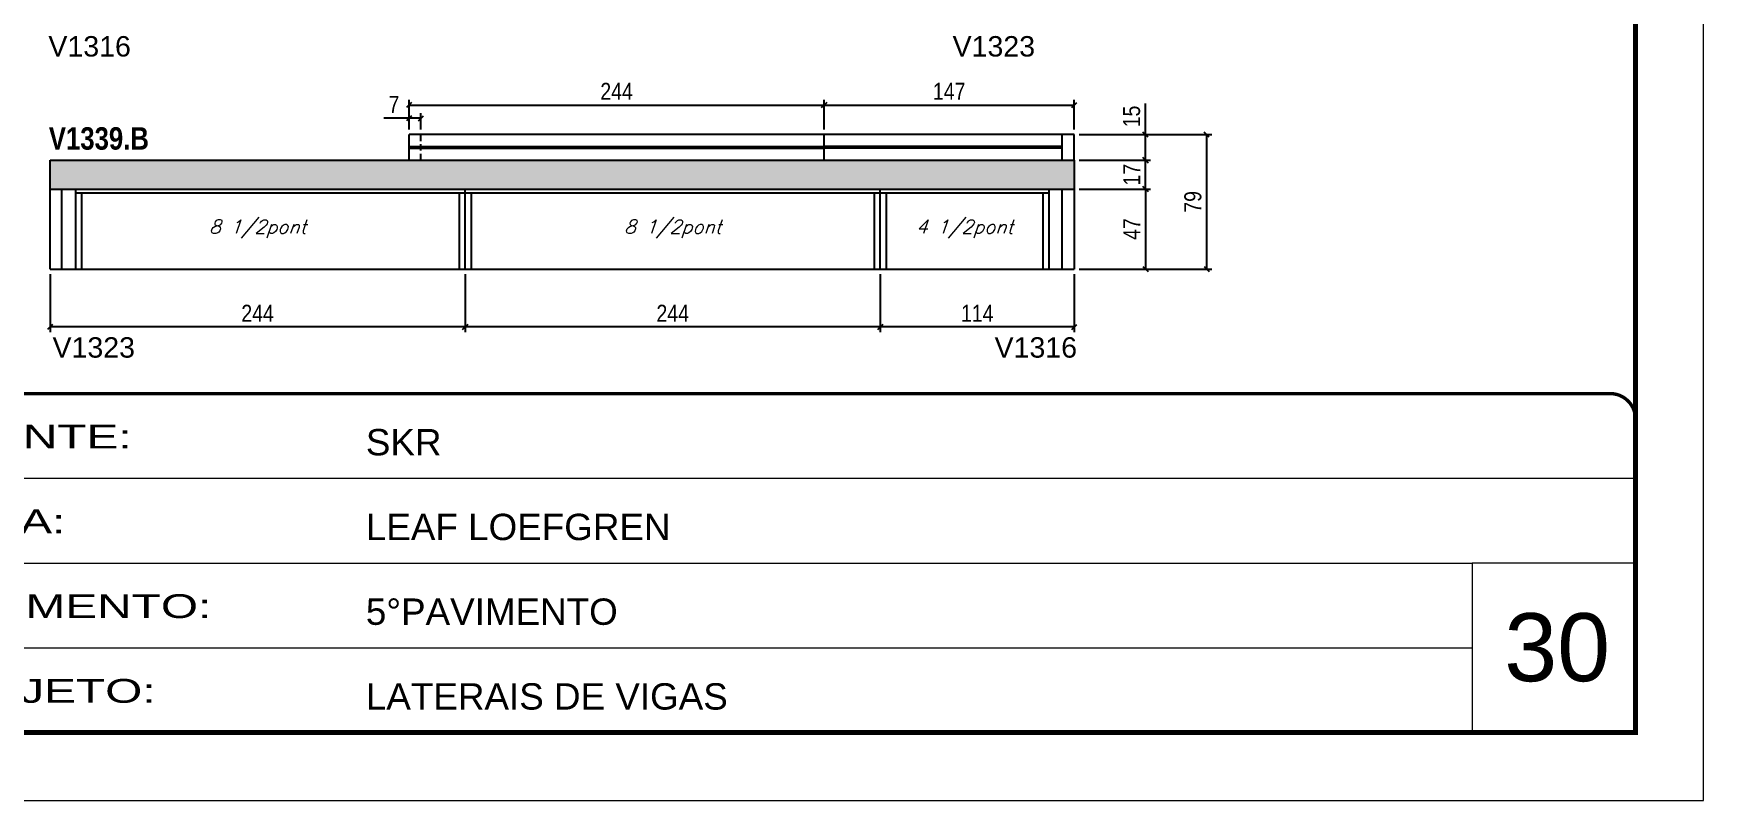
# Model space of a CAD drawing. Extents: x 3309 to 10384, y -2522 to 14608.
# Drawn here: x 5411 to 6393, y 5518 to 5969 of the extents above; entities that cross this region are included whole.
import ezdxf

# ---------------------------------------------------------------- set-up
doc = ezdxf.new("R2010")
doc.units = 0
for name, pattern in [('CONTINUO', [0]), ('DASHED', [0.75, 0.5, -0.25]), ('HIDDEN', [0.375, 0.25, -0.125])]:
    doc.linetypes.add(name, pattern=pattern)
for name, color, linetype in [('5', 5, 'Continuous'), ('COTA', 241, 'Continuous'), ('NOMENCLATURA', 7, 'Continuous'), ('Painéis', 200, 'Continuous'), ('SARR_2.2x7', 40, 'Continuous'), ('SARR_3.5x7', 81, 'Continuous'), ('texto', 7, 'Continuous')]:
    doc.layers.add(name, color=color, linetype=linetype)
for name, color, linetype, lineweight in [('CARIMBO', 255, 'Continuous', 9), ('Folhas', 255, 'Continuous', 9), ('SARRAFO DE PRESSAO', 251, 'DASHED', 9)]:
    doc.layers.add(name, color=color, linetype=linetype, lineweight=lineweight)
doc.styles.add('ARIAL', font='arial.ttf')
doc.styles.add('COTA TECNICA', font='techl___.ttf', dxfattribs={"height": 10})
doc.styles.add('Romans', font='romans.shx')
doc.styles.get("Standard").update_dxf_attribs({"font": 'arial.ttf'})
doc.styles.add('TECNICA', font='techb___.ttf', dxfattribs={"height": 10})
doc.styles.add('Tecnologia', font='')
doc.styles.get('Tecnologia').set_extended_font_data('Forgotten Futurist')
doc.dimstyles.new('PAINEL', dxfattribs={"dimtxt": 10, "dimasz": 3, "dimexe": 3, "dimexo": 3, "dimgap": 3, "dimtad": 1, "dimdec": 1, "dimzin": 12, "dimdsep": 46, "dimtxsty": 'COTA TECNICA', "dimblk1": 'OBLIQUE', "dimblk2": 'OBLIQUE', "dimsah": 1, "dimcen": 0.9, "dimclrd": 4, "dimclre": 4, "dimclrt": 240, "dimadec": 1, "dimazin": 3, "dimtfac": 1, "dimtdec": 1, "dimtmove": 0, "dimatfit": 3, "dimfxl": 1, "dimtolj": 1, "dimtzin": 12, "dimarcsym": 0})

# ---------------------------------------------------------------- blocks, each defined once
blk = doc.blocks.new('9999999999')
at = {"color": 30, "linetype": 'CONTINUO'}
for p, q in [((98564.56, 34379.64), (99583.98, 34379.64)), ((98564.56, 34329.83), (99487.98, 34329.83)), ((99583.98, 34329.83), (99487.98, 34329.83)), ((99487.98, 34329.83), (99487.98, 34230.21)), ((98564.56, 34280.02), (99487.98, 34280.02))]:
    blk.add_line(p, q, dxfattribs=at)
at = {"color": 30, "linetype": 'CONTINUO', "const_width": 2}
blk.add_lwpolyline([(99583.98, 34230.21), (99583.98, 34414.45, 0.414214), (99568.98, 34429.45), (98228.98, 34429.45, 0.414214), (98213.98, 34414.45), (98213.98, 34245.21, 0.414214), (98228.98, 34230.21), (99583.98, 34230.21)], format="xyb", dxfattribs=at)
at = {"layer": 'Folhas'}
blk.add_lwpolyline([(98138.98, 34190.21), (99623.98, 34190.21), (99623.98, 35240.21), (98138.98, 35240.21)], close=True, dxfattribs=at)
at = {"layer": 'Folhas', "color": 30, "const_width": 3}
blk.add_lwpolyline([(98213.98, 34230.21), (99583.98, 34230.21), (99583.98, 35200.21), (98213.98, 35200.21)], close=True, dxfattribs=at)
at = {"color": 7, "linetype": 'Continuous', "ltscale": 5, "style": 'ARIAL'}
for s, height, p in [('SKR', 15.483, (98837.68, 34393.13)), ('LEAF LOEFGREN', 15.4829, (98837.68, 34343.32)), ('5°PAVIMENTO', 15.4829, (98837.68, 34293.51)), ('LATERAIS DE VIGAS', 15.4829, (98837.68, 34243.7))]:
    blk.add_text(s, height=height, dxfattribs=at).set_placement(p)
at = {"layer": 'Folhas', "color": 7, "style": 'Tecnologia', "width": 1.5}
for s, p in [('CLIENTE:', (98573.65, 34397.17)), ('OBRA:', (98573.65, 34347.31)), ('PAVIMENTO:', (98573.65, 34297.5)), ('PROJETO:', (98573.65, 34247.69))]:
    blk.add_text(s, height=14, dxfattribs=at).set_placement(p)
blk = doc.blocks.new('_Oblique')
at = {"color": 0, "linetype": 'ByBlock', "lineweight": -2}
blk.add_line((-0.5, -0.5), (0.5, 0.5), dxfattribs=at)
blk = doc.blocks.new('*D884')
at = {"layer": 'COTA', "color": 4, "lineweight": -2, "transparency": 16777216}
for p, q in [((5908.93, 5827.25), (5908.93, 5793.21)), ((6022.93, 5827.25), (6022.93, 5793.21)), ((6022.93, 5796.21), (5908.93, 5796.21))]:
    blk.add_line(p, q, dxfattribs=at)
at = {"layer": 'Defpoints', "color": 0, "transparency": 16777216}
for p in [(5908.93, 5830.25), (6022.93, 5830.25), (5908.93, 5796.21)]:
    blk.add_point(p, dxfattribs=at)
at = {"layer": 'COTA', "color": 4, "lineweight": -2, "transparency": 16777216, "xscale": 3, "yscale": 3, "zscale": 3, "rotation": 180}
blk.add_blockref('_Oblique', (5908.93, 5796.21), dxfattribs=at)
at = {"layer": 'COTA', "color": 4, "lineweight": -2, "transparency": 16777216, "xscale": 3, "yscale": 3, "zscale": 3}
blk.add_blockref('_Oblique', (6022.93, 5796.21), dxfattribs=at)
at = {"layer": 'COTA', "color": 240, "transparency": 16777216, "insert": (5965.93, 5804.28), "char_height": 10, "attachment_point": 5, "style": 'COTA TECNICA'}
blk.add_mtext('\\A1;114', dxfattribs=at)
blk = doc.blocks.new('*D885')
at = {"layer": 'COTA', "color": 4, "lineweight": -2, "transparency": 16777216}
for p, q in [((5420.93, 5827.25), (5420.93, 5793.21)), ((5664.93, 5827.25), (5664.93, 5793.21)), ((5664.93, 5796.21), (5420.93, 5796.21))]:
    blk.add_line(p, q, dxfattribs=at)
at = {"layer": 'Defpoints', "color": 0, "transparency": 16777216}
for p in [(5420.93, 5830.25), (5664.93, 5830.25), (5420.93, 5796.21)]:
    blk.add_point(p, dxfattribs=at)
at = {"layer": 'COTA', "color": 4, "lineweight": -2, "transparency": 16777216, "xscale": 3, "yscale": 3, "zscale": 3, "rotation": 180}
blk.add_blockref('_Oblique', (5420.93, 5796.21), dxfattribs=at)
at = {"layer": 'COTA', "color": 4, "lineweight": -2, "transparency": 16777216, "xscale": 3, "yscale": 3, "zscale": 3}
blk.add_blockref('_Oblique', (5664.93, 5796.21), dxfattribs=at)
at = {"layer": 'COTA', "color": 240, "transparency": 16777216, "insert": (5542.93, 5804.28), "char_height": 10, "attachment_point": 5, "style": 'COTA TECNICA'}
blk.add_mtext('\\A1;244', dxfattribs=at)
blk = doc.blocks.new('*D886')
at = {"layer": 'COTA', "color": 4, "lineweight": -2, "transparency": 16777216}
for p, q in [((5664.93, 5827.25), (5664.93, 5793.21)), ((5908.93, 5827.25), (5908.93, 5793.21)), ((5908.93, 5796.21), (5664.93, 5796.21))]:
    blk.add_line(p, q, dxfattribs=at)
at = {"layer": 'Defpoints', "color": 0, "transparency": 16777216}
for p in [(5664.93, 5830.25), (5908.93, 5830.25), (5664.93, 5796.21)]:
    blk.add_point(p, dxfattribs=at)
at = {"layer": 'COTA', "color": 4, "lineweight": -2, "transparency": 16777216, "xscale": 3, "yscale": 3, "zscale": 3, "rotation": 180}
blk.add_blockref('_Oblique', (5664.93, 5796.21), dxfattribs=at)
at = {"layer": 'COTA', "color": 4, "lineweight": -2, "transparency": 16777216, "xscale": 3, "yscale": 3, "zscale": 3}
blk.add_blockref('_Oblique', (5908.93, 5796.21), dxfattribs=at)
at = {"layer": 'COTA', "color": 240, "transparency": 16777216, "insert": (5786.93, 5804.28), "char_height": 10, "attachment_point": 5, "style": 'COTA TECNICA'}
blk.add_mtext('\\A1;244', dxfattribs=at)
blk = doc.blocks.new('*D887')
at = {"layer": 'COTA', "color": 4, "lineweight": -2, "transparency": 16777216}
for p, q in [((5631.93, 5912.25), (5631.93, 5929.65)), ((5875.93, 5912.25), (5875.93, 5929.65)), ((5631.93, 5926.65), (5875.93, 5926.65))]:
    blk.add_line(p, q, dxfattribs=at)
at = {"layer": 'Defpoints', "color": 0, "transparency": 16777216}
for p in [(5875.93, 5926.65), (5631.93, 5909.25), (5875.93, 5909.25)]:
    blk.add_point(p, dxfattribs=at)
at = {"layer": 'COTA', "color": 4, "lineweight": -2, "transparency": 16777216, "xscale": 3, "yscale": 3, "zscale": 3, "rotation": 180}
blk.add_blockref('_Oblique', (5631.93, 5926.65), dxfattribs=at)
at = {"layer": 'COTA', "color": 4, "lineweight": -2, "transparency": 16777216, "xscale": 3, "yscale": 3, "zscale": 3}
blk.add_blockref('_Oblique', (5875.93, 5926.65), dxfattribs=at)
at = {"layer": 'COTA', "color": 240, "transparency": 16777216, "insert": (5753.93, 5934.72), "char_height": 10, "attachment_point": 5, "style": 'COTA TECNICA'}
blk.add_mtext('\\A1;244', dxfattribs=at)
blk = doc.blocks.new('*D888')
at = {"layer": 'COTA', "color": 4, "lineweight": -2, "transparency": 16777216}
for p, q in [((5875.93, 5912.25), (5875.93, 5929.65)), ((6022.93, 5912.25), (6022.93, 5929.65)), ((5875.93, 5926.65), (6022.93, 5926.65))]:
    blk.add_line(p, q, dxfattribs=at)
at = {"layer": 'Defpoints', "color": 0, "transparency": 16777216}
for p in [(6022.93, 5926.65), (5875.93, 5909.25), (6022.93, 5909.25)]:
    blk.add_point(p, dxfattribs=at)
at = {"layer": 'COTA', "color": 4, "lineweight": -2, "transparency": 16777216, "xscale": 3, "yscale": 3, "zscale": 3, "rotation": 180}
blk.add_blockref('_Oblique', (5875.93, 5926.65), dxfattribs=at)
at = {"layer": 'COTA', "color": 4, "lineweight": -2, "transparency": 16777216, "xscale": 3, "yscale": 3, "zscale": 3}
blk.add_blockref('_Oblique', (6022.93, 5926.65), dxfattribs=at)
at = {"layer": 'COTA', "color": 240, "transparency": 16777216, "insert": (5949.43, 5934.72), "char_height": 10, "attachment_point": 5, "style": 'COTA TECNICA'}
blk.add_mtext('\\A1;147', dxfattribs=at)
blk = doc.blocks.new('*D889')
at = {"layer": 'COTA', "color": 4, "lineweight": -2, "transparency": 16777216}
for p, q in [((5631.93, 5912.25), (5631.93, 5921.91)), ((5638.93, 5912.25), (5638.93, 5921.91)), ((5631.93, 5918.91), (5617.2, 5918.91)), ((5638.93, 5918.91), (5631.93, 5918.91))]:
    blk.add_line(p, q, dxfattribs=at)
at = {"layer": 'Defpoints', "color": 0, "transparency": 16777216}
for p in [(5631.93, 5918.91), (5631.93, 5909.25), (5638.93, 5909.25)]:
    blk.add_point(p, dxfattribs=at)
at = {"layer": 'COTA', "color": 4, "lineweight": -2, "transparency": 16777216, "xscale": 3, "yscale": 3, "zscale": 3, "rotation": 180}
blk.add_blockref('_Oblique', (5631.93, 5918.91), dxfattribs=at)
at = {"layer": 'COTA', "color": 4, "lineweight": -2, "transparency": 16777216, "xscale": 3, "yscale": 3, "zscale": 3}
blk.add_blockref('_Oblique', (5638.93, 5918.91), dxfattribs=at)
at = {"layer": 'COTA', "color": 240, "transparency": 16777216, "insert": (5623.06, 5926.98), "char_height": 10, "attachment_point": 5, "style": 'COTA TECNICA'}
blk.add_mtext('\\A1;7', dxfattribs=at)
blk = doc.blocks.new('*D890')
at = {"layer": 'COTA', "color": 4, "lineweight": -2, "transparency": 16777216}
for p, q in [((6025.93, 5877.25), (6067.8, 5877.25)), ((6064.8, 5877.25), (6064.8, 5830.25)), ((6025.93, 5830.25), (6067.8, 5830.25))]:
    blk.add_line(p, q, dxfattribs=at)
at = {"layer": 'Defpoints', "color": 0, "transparency": 16777216}
for p in [(6022.93, 5877.25), (6022.93, 5830.25), (6064.8, 5830.25)]:
    blk.add_point(p, dxfattribs=at)
at = {"layer": 'COTA', "color": 4, "lineweight": -2, "transparency": 16777216, "xscale": 3, "yscale": 3, "zscale": 3}
for p, rotation in [((6064.8, 5877.25), 90), ((6064.8, 5830.25), 270)]:
    blk.add_blockref('_Oblique', p, dxfattribs=dict(at, rotation=rotation))
at = {"layer": 'COTA', "color": 240, "transparency": 16777216, "insert": (6056.73, 5853.75), "char_height": 10, "attachment_point": 5, "rotation": 90, "style": 'COTA TECNICA'}
blk.add_mtext('\\A1;47', dxfattribs=at)
blk = doc.blocks.new('*D891')
at = {"layer": 'COTA', "color": 4, "lineweight": -2, "transparency": 16777216}
for p, q in [((6025.93, 5894.25), (6067.8, 5894.25)), ((6064.8, 5877.25), (6064.8, 5894.25)), ((6025.93, 5877.25), (6067.8, 5877.25))]:
    blk.add_line(p, q, dxfattribs=at)
at = {"layer": 'Defpoints', "color": 0, "transparency": 16777216}
for p in [(6022.93, 5894.25), (6064.8, 5894.25), (6022.93, 5877.25)]:
    blk.add_point(p, dxfattribs=at)
at = {"layer": 'COTA', "color": 4, "lineweight": -2, "transparency": 16777216, "xscale": 3, "yscale": 3, "zscale": 3}
for p, rotation in [((6064.8, 5894.25), 90), ((6064.8, 5877.25), 270)]:
    blk.add_blockref('_Oblique', p, dxfattribs=dict(at, rotation=rotation))
at = {"layer": 'COTA', "color": 240, "transparency": 16777216, "insert": (6056.73, 5885.75), "char_height": 10, "attachment_point": 5, "rotation": 90, "style": 'COTA TECNICA'}
blk.add_mtext('\\A1;17', dxfattribs=at)
blk = doc.blocks.new('*D892')
at = {"layer": 'COTA', "color": 4, "lineweight": -2, "transparency": 16777216}
for p, q in [((6064.8, 5909.25), (6064.8, 5927.62)), ((6025.93, 5909.25), (6067.8, 5909.25)), ((6064.8, 5894.25), (6064.8, 5909.25)), ((6025.93, 5894.25), (6067.8, 5894.25))]:
    blk.add_line(p, q, dxfattribs=at)
at = {"layer": 'Defpoints', "color": 0, "transparency": 16777216}
for p in [(6022.93, 5909.25), (6064.8, 5909.25), (6022.93, 5894.25)]:
    blk.add_point(p, dxfattribs=at)
at = {"layer": 'COTA', "color": 4, "lineweight": -2, "transparency": 16777216, "xscale": 3, "yscale": 3, "zscale": 3}
for p, rotation in [((6064.8, 5909.25), 90), ((6064.8, 5894.25), 270)]:
    blk.add_blockref('_Oblique', p, dxfattribs=dict(at, rotation=rotation))
at = {"layer": 'COTA', "color": 240, "transparency": 16777216, "insert": (6056.69, 5919.94), "char_height": 10, "attachment_point": 5, "rotation": 90, "style": 'COTA TECNICA'}
blk.add_mtext('\\A1;15', dxfattribs=at)
blk = doc.blocks.new('*D893')
at = {"layer": 'COTA', "color": 4, "lineweight": -2, "transparency": 16777216}
for p, q in [((6025.93, 5909.25), (6103.82, 5909.25)), ((6100.82, 5830.25), (6100.82, 5909.25)), ((6025.93, 5830.25), (6103.82, 5830.25))]:
    blk.add_line(p, q, dxfattribs=at)
at = {"layer": 'Defpoints', "color": 0, "transparency": 16777216}
for p in [(6022.93, 5909.25), (6100.82, 5909.25), (6022.93, 5830.25)]:
    blk.add_point(p, dxfattribs=at)
at = {"layer": 'COTA', "color": 4, "lineweight": -2, "transparency": 16777216, "xscale": 3, "yscale": 3, "zscale": 3}
for p, rotation in [((6100.82, 5909.25), 90), ((6100.82, 5830.25), 270)]:
    blk.add_blockref('_Oblique', p, dxfattribs=dict(at, rotation=rotation))
at = {"layer": 'COTA', "color": 240, "transparency": 16777216, "insert": (6092.71, 5869.75), "char_height": 10, "attachment_point": 5, "rotation": 90, "style": 'COTA TECNICA'}
blk.add_mtext('\\A1;79', dxfattribs=at)

msp = doc.modelspace()

# ---------------------------------------------------------------- hatches: boundary and pattern name
at = {"layer": 'COTA'}
h = msp.add_hatch(dxfattribs=at)
h.set_pattern_fill('AR-CONC', color=256, scale=0.03)
h.set_pattern_definition([(50, (63.647, -1194.8683), (5.46554, -0.4781726), [0.5715, -6.2865]), (355, (63.647, -1194.868), (-1.0573026, 5.7317054), [0.4572, -5.0292175]), (100.451445, (64.1025, -1194.908), (4.4082374, 5.2535326), [0.4857003, -5.3427073]), (46.1842, (63.647, -1193.344), (8.132371, -1.26127), [0.85725, -9.42975]), (96.63556, (64.325, -1193.449), (7.122124, 7.422784), [0.728551, -8.014068]), (351.18415, (63.647, -1193.344), (7.122124, 7.422784), [0.685799, -7.543792]), (21, (64.409, -1193.7253), (4.5484317, -3.067956), [0.5715, -6.2865]), (326, (64.409, -1193.725), (1.854061, 5.525639), [0.4572, -5.0292]), (71.451445, (64.788, -1193.981), (6.4024926, 2.457683), [0.4857003, -5.342698]), (37.5, (63.647, -1194.8683), (0.0926581, 2.53665117), [0, -4.96824, 0, -5.1054, 0, -5.04825]), (7.5, (63.647, -1194.8683), (2.0045899, 3.00541724), [0, -2.91084, 0, -4.85394, 0, -1.92405]), (327.5, (61.9478, -1194.8683), (4.06771786, -0.1718623), [0, -1.905, 0, -5.9436, 0, -7.8867]), (317.5, (61.1858, -1194.8683), (4.4438754, 0.7627947), [0, -2.4765, 0, -3.94716, 0, -5.6007])])
h.paths.add_polyline_path([(5420.93, 5894.25), (5420.93, 5877.25), (6022.93, 5877.25), (6022.93, 5894.25)])

# ---------------------------------------------------------------- linework, layer by layer
for p, q in [((5420.93, 5877.25), (5420.93, 5894.25)), ((5420.93, 5894.25), (5631.93, 5894.25)), ((6022.93, 5894.25), (6022.93, 5877.25))]:
    msp.add_line(p, q, dxfattribs=at)
at = {"layer": 'Painéis', "linetype": 'ByBlock'}
for p, q in [((6022.93, 5909.25), (5631.93, 5909.25)), ((5631.93, 5894.25), (5631.93, 5909.25)), ((5875.93, 5894.25), (5875.93, 5909.25)), ((6022.93, 5894.25), (6022.93, 5909.25)), ((5631.93, 5894.25), (6022.93, 5894.25)), ((5420.93, 5830.25), (5420.93, 5877.25)), ((5420.93, 5877.25), (6022.93, 5877.25)), ((5664.93, 5830.25), (5664.93, 5877.25)), ((5908.93, 5830.25), (5908.93, 5877.25)), ((6022.93, 5877.25), (6022.93, 5830.25)), ((5420.93, 5830.25), (6022.93, 5830.25))]:
    msp.add_line(p, q, dxfattribs=at)
at = {"layer": 'SARR_2.2x7', "linetype": 'Continuous'}
for p, q in [((5631.93, 5902.25), (5875.93, 5902.25)), ((5631.93, 5901.25), (5875.93, 5901.25)), ((6015.93, 5902.25), (5875.93, 5902.25)), ((6015.93, 5901.25), (5875.93, 5901.25)), ((6015.93, 5894.25), (6015.93, 5909.25)), ((5427.93, 5830.25), (5427.93, 5877.25)), ((5435.93, 5875.05), (5664.93, 5875.05)), ((5664.93, 5875.05), (5908.93, 5875.05)), ((5908.93, 5875.05), (6007.93, 5875.05)), ((6015.93, 5830.25), (6015.93, 5877.25))]:
    msp.add_line(p, q, dxfattribs=at)
at = {"layer": 'SARR_2.2x7', "linetype": 'HIDDEN', "ltscale": 15}
msp.add_line((5638.93, 5894.25), (5638.93, 5909.25), dxfattribs=at)
at = {"layer": 'SARR_3.5x7'}
for p, q in [((5435.93, 5877.25), (5435.93, 5830.25)), ((5439.43, 5875.05), (5439.43, 5830.25)), ((5661.43, 5875.05), (5661.43, 5830.25)), ((5668.43, 5875.05), (5668.43, 5830.25)), ((5905.43, 5875.05), (5905.43, 5830.25)), ((5912.43, 5875.05), (5912.43, 5830.25)), ((6004.43, 5875.05), (6004.43, 5830.25)), ((6007.93, 5877.25), (6007.93, 5830.25))]:
    msp.add_line(p, q, dxfattribs=at)

# ---------------------------------------------------------------- block references
at = {"layer": 'SARRAFO DE PRESSAO', "color": 6, "linetype": 'ByBlock'}
msp.add_blockref('9999999999', (-93231.11, -28672.37), dxfattribs=at)

# ---------------------------------------------------------------- texts
at = {"layer": '5', "linetype": 'Continuous'}
for s, rotation, p in [('V1316', 0.00004, (5419.96, 5955.17)), ('V1323', 0.00004, (5951.44, 5955.17)), ('V1323', 359.99996, (5422.38, 5778.19)), ('V1316', 359.99996, (5976.12, 5778.19))]:
    msp.add_text(s, height=12, rotation=rotation, dxfattribs=at).set_placement(p)
at = {"layer": 'CARIMBO', "style": 'ARIAL'}
msp.add_text('30', height=40, dxfattribs=at).set_placement((6275.73, 5587.98))
at = {"layer": 'NOMENCLATURA', "style": 'TECNICA'}
msp.add_text('V1339.B', height=13.2, dxfattribs=at).set_placement((5420.21, 5900.43))
at = {"layer": 'texto', "color": 2, "char_height": 8, "attachment_point": 5, "style": 'Romans'}
for s, insert in [('{\\Q19;\\C256;8 1/2pont}', (5542.93, 5853.82)), ('{\\Q19;\\C256;8 1/2pont}', (5786.93, 5853.82)), ('{\\Q19;\\C256;4 1/2pont}', (5958.43, 5853.82))]:
    msp.add_mtext(s, dxfattribs=dict(at, insert=insert))

# ---------------------------------------------------------------- dimensions: what is measured, and where the dimension line sits
at = {"layer": 'COTA'}
for base, p1, p2, picture, middle in [((5875.93, 5926.65), (5631.93, 5909.25), (5875.93, 5909.25), '*D887', (5753.93, 5934.72)), ((5631.93, 5918.91), (5638.93, 5909.25), (5631.93, 5909.25), '*D889', (5623.06, 5926.98))]:
    dim = msp.add_linear_dim(base=base, p1=p1, p2=p2, dimstyle='PAINEL', dxfattribs=at)
    dim.commit()
    dim.dimension.update_dxf_attribs({"geometry": picture, "text_midpoint": middle})
dim = msp.add_linear_dim(base=(6022.93, 5926.65), p1=(5875.93, 5909.25), p2=(6022.93, 5909.25), dimstyle='PAINEL', override={"dimtmove": 1}, dxfattribs=at)
dim.commit()
dim.dimension.update_dxf_attribs({"geometry": '*D888', "text_midpoint": (5949.43, 5934.72)})
for base, p1, p2, angle, picture, middle in [((6064.8, 5909.25), (6022.93, 5894.25), (6022.93, 5909.25), 90, '*D892', (6056.69, 5919.94)), ((6100.82, 5909.25), (6022.93, 5830.25), (6022.93, 5909.25), 90, '*D893', (6092.71, 5869.75)), ((6064.8, 5894.25), (6022.93, 5877.25), (6022.93, 5894.25), 90, '*D891', (6056.73, 5885.75)), ((6064.8, 5830.25), (6022.93, 5877.25), (6022.93, 5830.25), 90, '*D890', (6056.73, 5853.75)), ((5664.93, 5796.21), (5908.93, 5830.25), (5664.93, 5830.25), 180, '*D886', (5786.93, 5804.28)), ((5908.93, 5796.21), (6022.93, 5830.25), (5908.93, 5830.25), 180, '*D884', (5965.93, 5804.28))]:
    dim = msp.add_linear_dim(base=base, p1=p1, p2=p2, angle=angle, dimstyle='PAINEL', dxfattribs=at)
    dim.commit()
    dim.dimension.update_dxf_attribs({"geometry": picture, "text_midpoint": middle})
dim = msp.add_linear_dim(base=(5420.93, 5796.21), p1=(5664.93, 5830.25), p2=(5420.93, 5830.25), angle=180, dimstyle='PAINEL', override={"dimtmove": 1}, dxfattribs=at)
dim.commit()
dim.dimension.update_dxf_attribs({"geometry": '*D885', "text_midpoint": (5542.93, 5804.28)})

doc.saveas('drawing.dxf')
